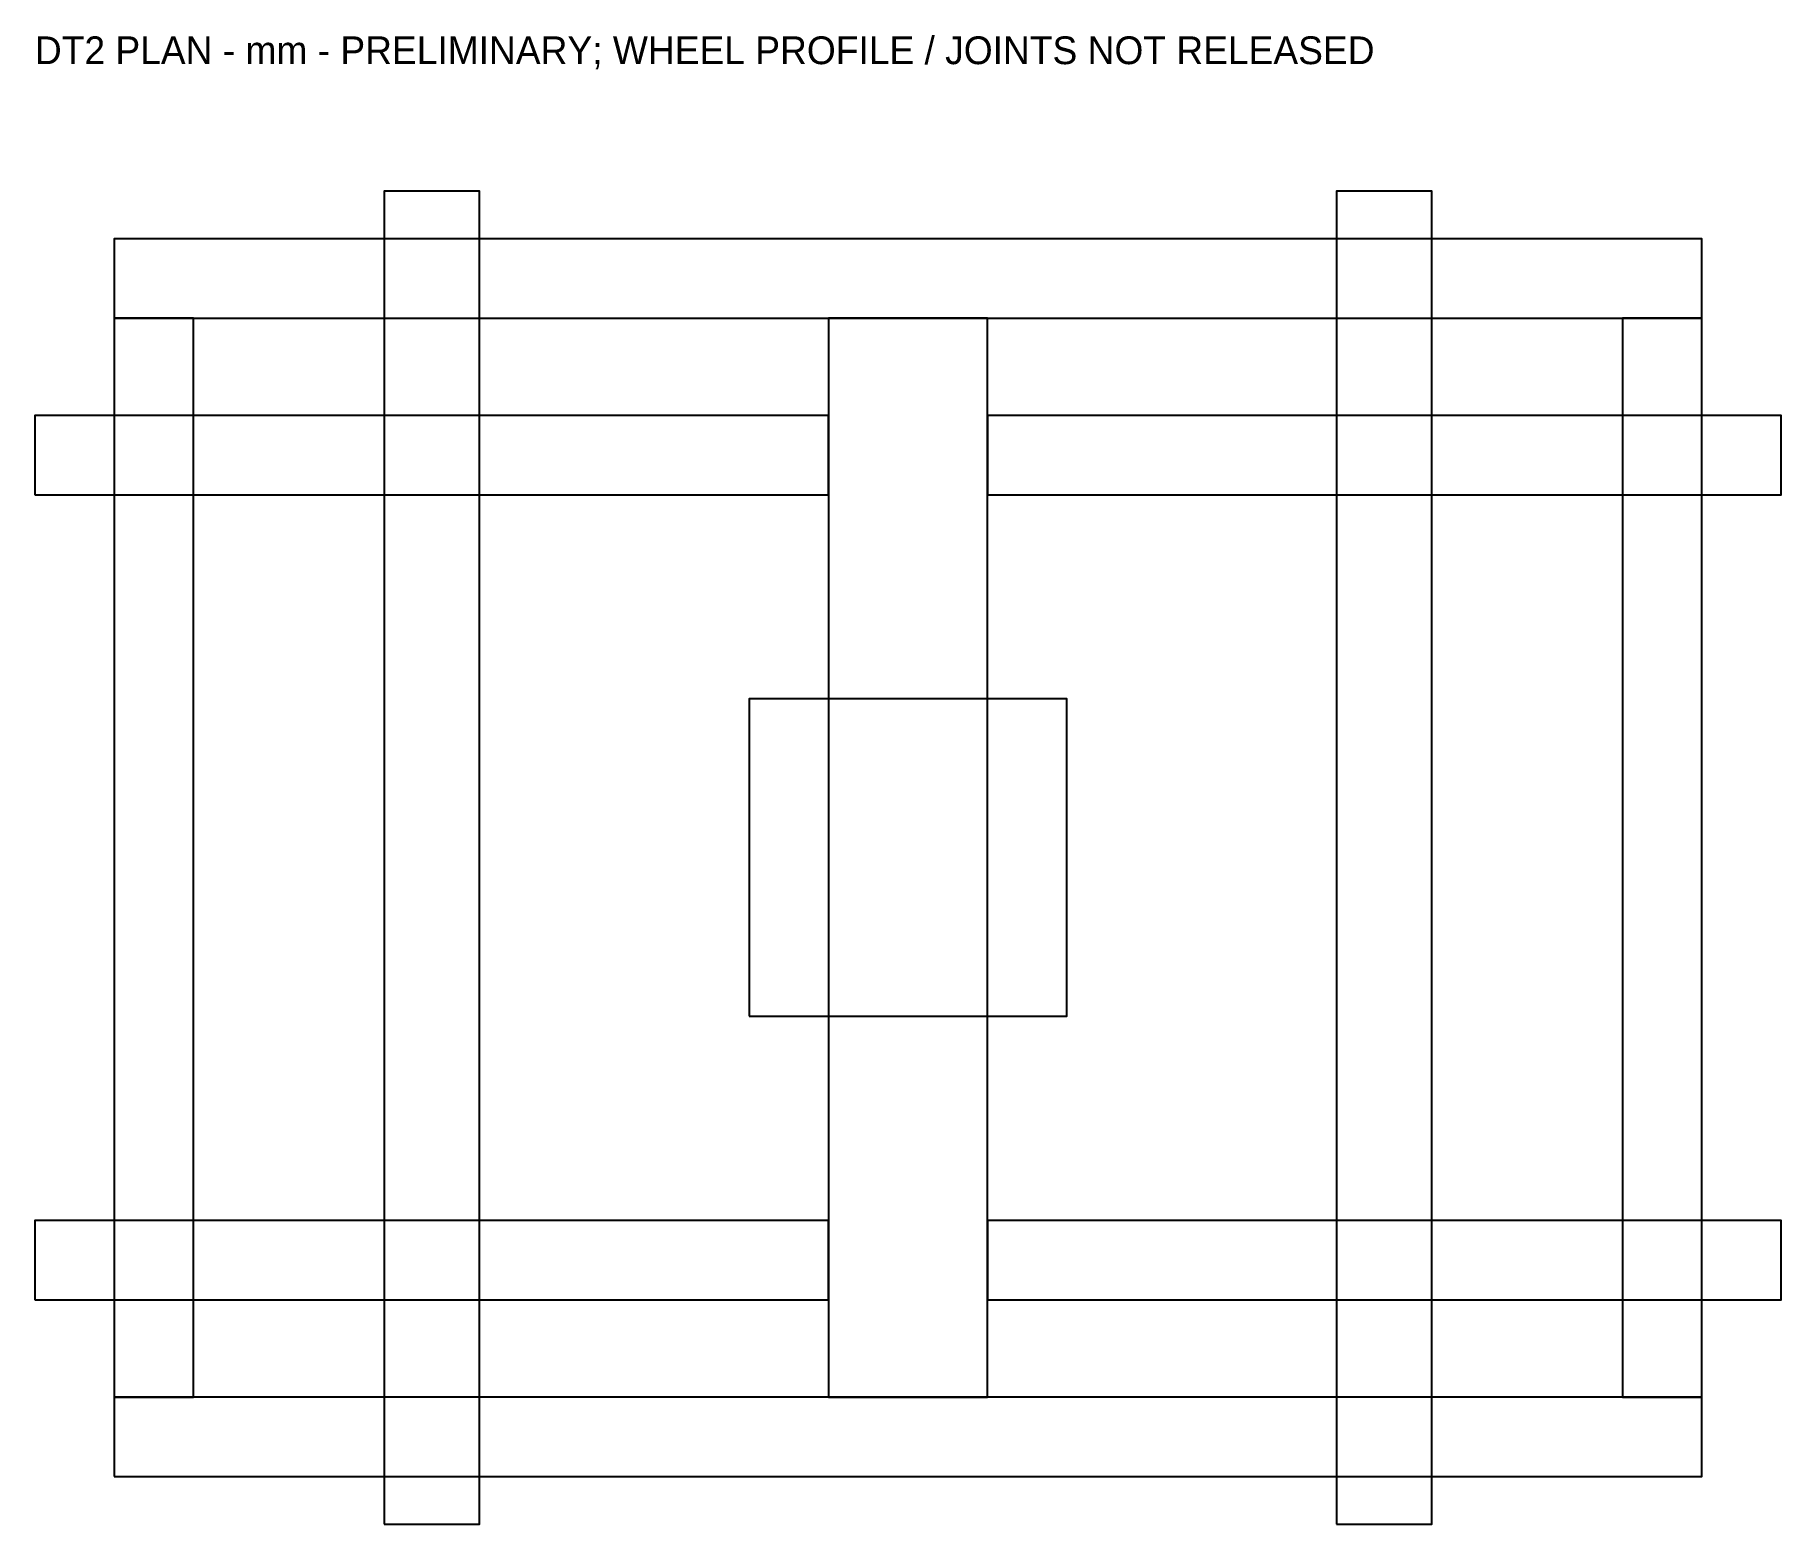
# Model space of a CAD drawing. Header units: millimetres. Extents: x -1100 to 1100, y -840 to 1037.
import ezdxf

# ---------------------------------------------------------------- set-up
doc = ezdxf.new("R2010")
doc.units = ezdxf.units.MM

msp = doc.modelspace()

# ---------------------------------------------------------------- linework, layer by layer
at = {"layer": 'AXLE_BLANK'}
for points in [[(-660, -840), (-540, -840), (-540, 840), (-660, 840)], [(540, -840), (660, -840), (660, 840), (540, 840)]]:
    msp.add_lwpolyline(points, close=True, dxfattribs=at)
at = {"layer": 'FRAME'}
for points in [[(-1000, 680), (1000, 680), (1000, 780), (-1000, 780)], [(-1000, -680), (-900, -680), (-900, 680), (-1000, 680)], [(-100, -680), (100, -680), (100, 680), (-100, 680)], [(900, -680), (1000, -680), (1000, 680), (900, 680)], [(-1000, -780), (1000, -780), (1000, -680), (-1000, -680)]]:
    msp.add_lwpolyline(points, close=True, dxfattribs=at)
at = {"layer": 'PLATE'}
msp.add_lwpolyline([(-200, -200), (200, -200), (200, 200), (-200, 200)], close=True, dxfattribs=at)
at = {"layer": 'WHEEL_BLANK'}
for points in [[(-1100, 457.2), (-100, 457.2), (-100, 557.2), (-1100, 557.2)], [(100, 457.2), (1100, 457.2), (1100, 557.2), (100, 557.2)], [(-1100, -557.2), (-100, -557.2), (-100, -457.2), (-1100, -457.2)], [(100, -557.2), (1100, -557.2), (1100, -457.2), (100, -457.2)]]:
    msp.add_lwpolyline(points, close=True, dxfattribs=at)

# ---------------------------------------------------------------- texts
msp.add_text('DT2 PLAN - mm - PRELIMINARY; WHEEL PROFILE / JOINTS NOT RELEASED', height=35).set_placement((-1100, 1000))

doc.saveas('drawing.dxf')
